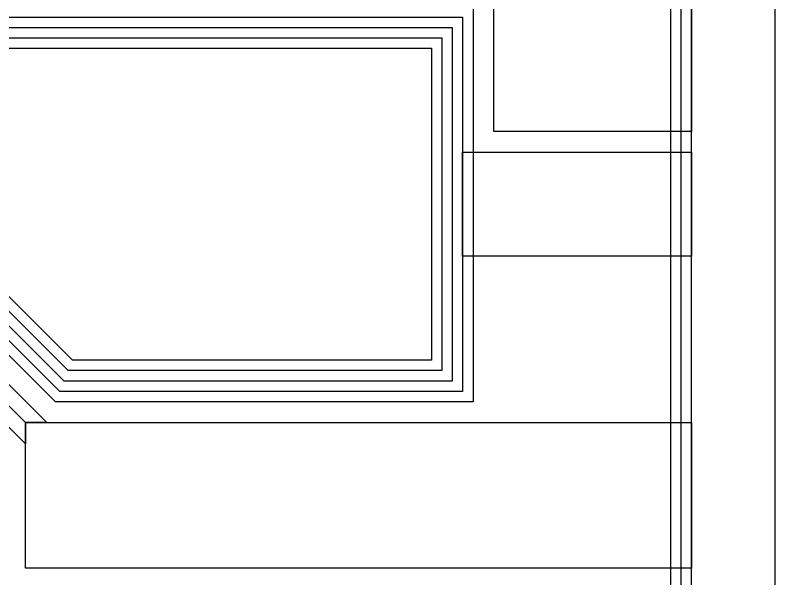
# Model space of a CAD drawing. Extents: x -87611 to 96139, y 77822 to 138139.
# Drawn here: x 8941 to 9306, y 82741.2 to 83012.2 of the extents above; entities that cross this region are included whole.
import ezdxf

# ---------------------------------------------------------------- set-up
doc = ezdxf.new("R2010")
doc.units = 0
doc.header["$MEASUREMENT"] = 0
doc.layers.get('0').update_dxf_attribs({"color": 6})
for name, color, linetype in [('L12D0 Etch', 190, 'Continuous'), ('L14D0 Au', 2, 'Continuous'), ('L15D0 PVIA', 7, 'Continuous'), ('L3D0 Base', 3, 'Continuous'), ('L4D0 Cntr', 1, 'Continuous'), ('L7D0 DE', 42, 'Continuous'), ('L8D0 Wire', 5, 'Continuous')]:
    doc.layers.add(name, color=color, linetype=linetype)

# ---------------------------------------------------------------- blocks, each defined once
blk = doc.blocks.new('_32TRCE200')
at = {"layer": 'L14D0 Au'}
for points in [[(910, 1035), (910, 1365), (840, 1365), (840, 1460), (1000, 1460), (1000, 1365), (930, 1365), (930, 1035)], [(-651.4, 651.4), (-774.89, 774.89), (-749.68, 800.09), (-749.68, 871.31), (-800.09, 921.71), (-871.31, 921.71), (-896.51, 896.51), (-1140, 1140), (-1140, 1150.18), (-1024.82, 1035), (-998.27, 1035), (-998.27, 1020), (-850.29, 1020), (-651.4, 821.1)]]:
    blk.add_lwpolyline(points, close=True, dxfattribs=at)
blk.add_lwpolyline([(424.26, 459.62), (601.04, 636.4), (523.26, 714.18), (814.08, 1005), (998.27, 1005), (998.27, 1035), (1024.82, 1035), (1140, 1150.18), (1140, 1140), (896.51, 896.51), (871.31, 921.71), (800.09, 921.71), (749.68, 871.31), (749.68, 800.09), (774.89, 774.89), (651.4, 651.4), (630.18, 651.4), (197.13, 218.34)], dxfattribs=at)
blk = doc.blocks.new('_32PADS')
at = {"layer": 'L14D0 Au'}
blk.add_lwpolyline([(1160.533, -1115), (1060, -1014.467), (1060, -955), (1340, -955), (1340, -1115)], close=True, dxfattribs=at)
at = {"layer": 'L15D0 PVIA'}
blk.add_lwpolyline([(1162.604, -1110), (1065, -1012.396), (1065, -960), (1335, -960), (1335, -1110)], close=True, dxfattribs=at)
at = {"layer": 'L3D0 Base'}
for points in [[(1156.391, -1125), (1050, -1018.609), (1050, -945), (1350, -945), (1350, -1125)], [(1350, -1060), (1350, -1010), (1460, -1010), (1460, -1060)]]:
    blk.add_lwpolyline(points, close=True, dxfattribs=at)
at = {"layer": 'L4D0 Cntr'}
blk.add_lwpolyline([(1158.462, -1120), (1055, -1016.538), (1055, -950), (1345, -950), (1345, -1120)], close=True, dxfattribs=at)
at = {"layer": 'L8D0 Wire'}
blk.add_lwpolyline([(1154.32, -1130), (1045, -1020.68), (1045, -940), (1355, -940), (1355, -1130)], close=True, dxfattribs=at)
blk = doc.blocks.new('$32_200_C')
at = {"layer": 'L12D0 Etch'}
blk.add_lwpolyline([(0, 0), (0, 2950), (50, 2950), (50, 50), (2950, 50), (2950, 2950), (0, 2950), (0, 3000), (3000, 3000), (3000, 0)], close=True, dxfattribs=at)
at = {"layer": 'L14D0 Au'}
blk.add_lwpolyline([(2640, 290), (2640, 360), (2960, 360), (2960, 290)], close=True, dxfattribs=at)
at = {"layer": 'L3D0 Base'}
blk.add_lwpolyline([(0, 0), (0, 2960), (40, 2960), (40, 40), (2960, 40), (2960, 2960), (0, 2960), (0, 3000), (3000, 3000), (3000, 0)], close=True, dxfattribs=at)
at = {"layer": 'L4D0 Cntr'}
blk.add_lwpolyline([(0, 0), (0, 2955), (45, 2955), (45, 45), (2955, 45), (2955, 2955), (0, 2955), (0, 3000), (3000, 3000), (3000, 0)], close=True, dxfattribs=at)
at = {"layer": 'L7D0 DE'}
blk.add_lwpolyline([(0, 0), (0, 2960), (40, 2960), (40, 40), (2960, 40), (2960, 2960), (0, 2960), (0, 3000), (3000, 3000), (3000, 0)], close=True, dxfattribs=at)
blk.add_blockref('_32PADS', (1500, 1500))
for rotation in [270, 180]:
    blk.add_blockref('_32TRCE200', (1500, 1500), dxfattribs=dict(rotation=rotation))

msp = doc.modelspace()

# ---------------------------------------------------------------- block references
at = {"linetype": 'Continuous'}
msp.add_blockref('$32_200_C', (6305.99, 82456.24), dxfattribs=at)

doc.saveas('drawing.dxf')
